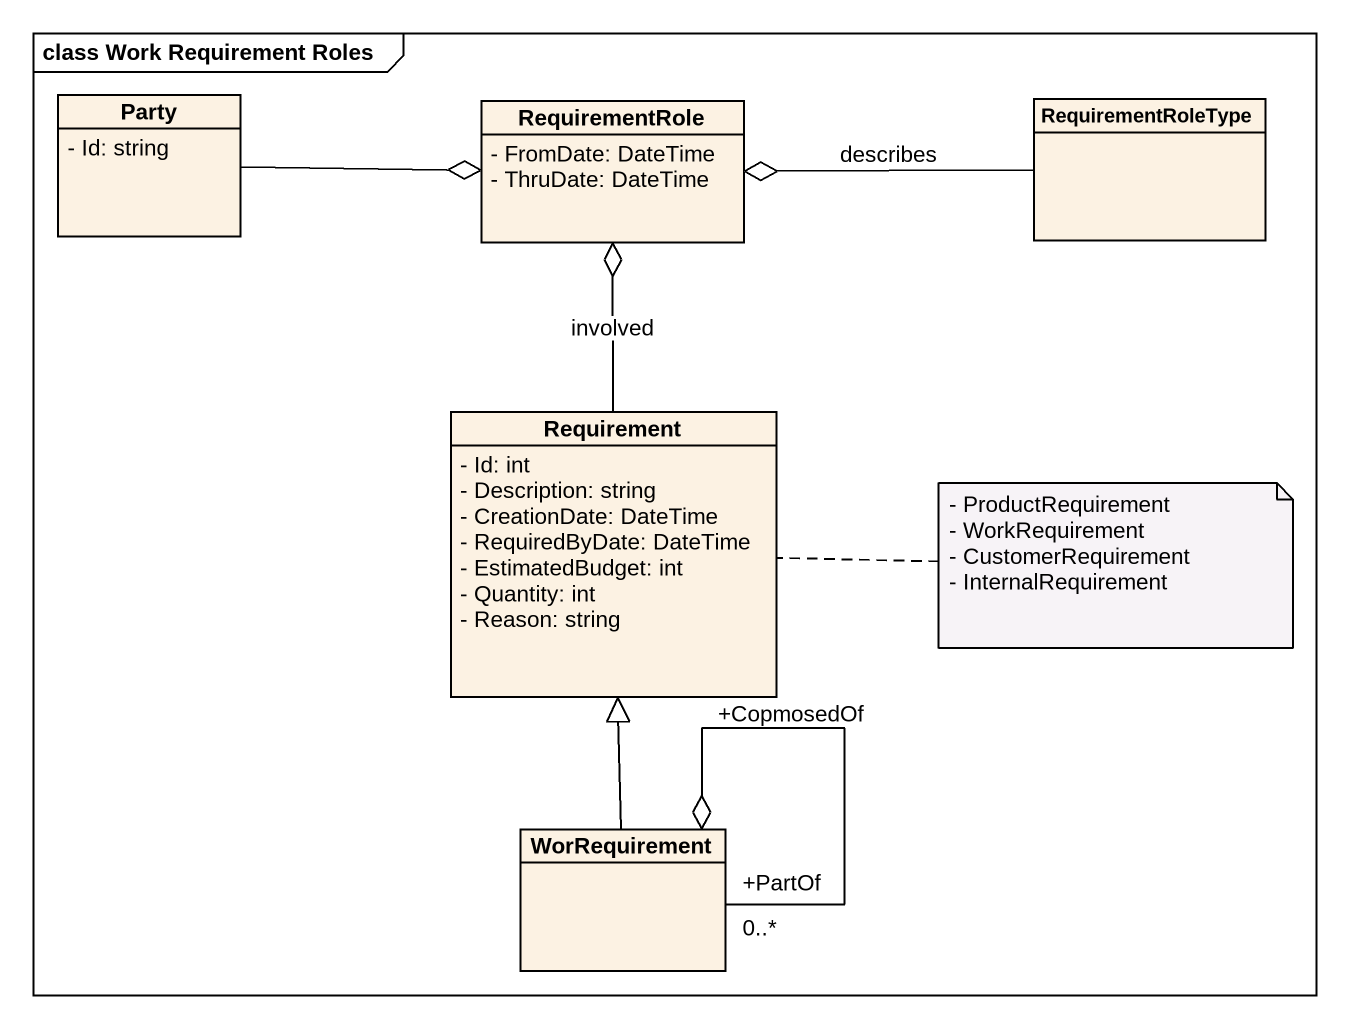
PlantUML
@startuml
mainframe class Work Requirement Roles
hide circle
hide empty members
skinparam classAttributeIconSize 0
class Party {
  - Id: string
}
class RequirementRole {
  - FromDate: DateTime
  - ThruDate: DateTime
}
class RequirementRoleType
class Requirement {
  - Id: int
  - Description: string
  - CreationDate: DateTime
  - RequiredByDate: DateTime
  - EstimatedBudget: int
  - Quantity: int
  - Reason: string
}
class WorRequirement
Party -right-o RequirementRole
RequirementRoleType -left-o RequirementRole : describes
Requirement -up-o RequirementRole : involved
WorRequirement -up-|> Requirement
WorRequirement "+PartOf\n0..*" --o "+CopmosedOf" WorRequirement
note right of Requirement
  - ProductRequirement
  - WorkRequirement
  - CustomerRequirement
  - InternalRequirement
end note
@enduml
